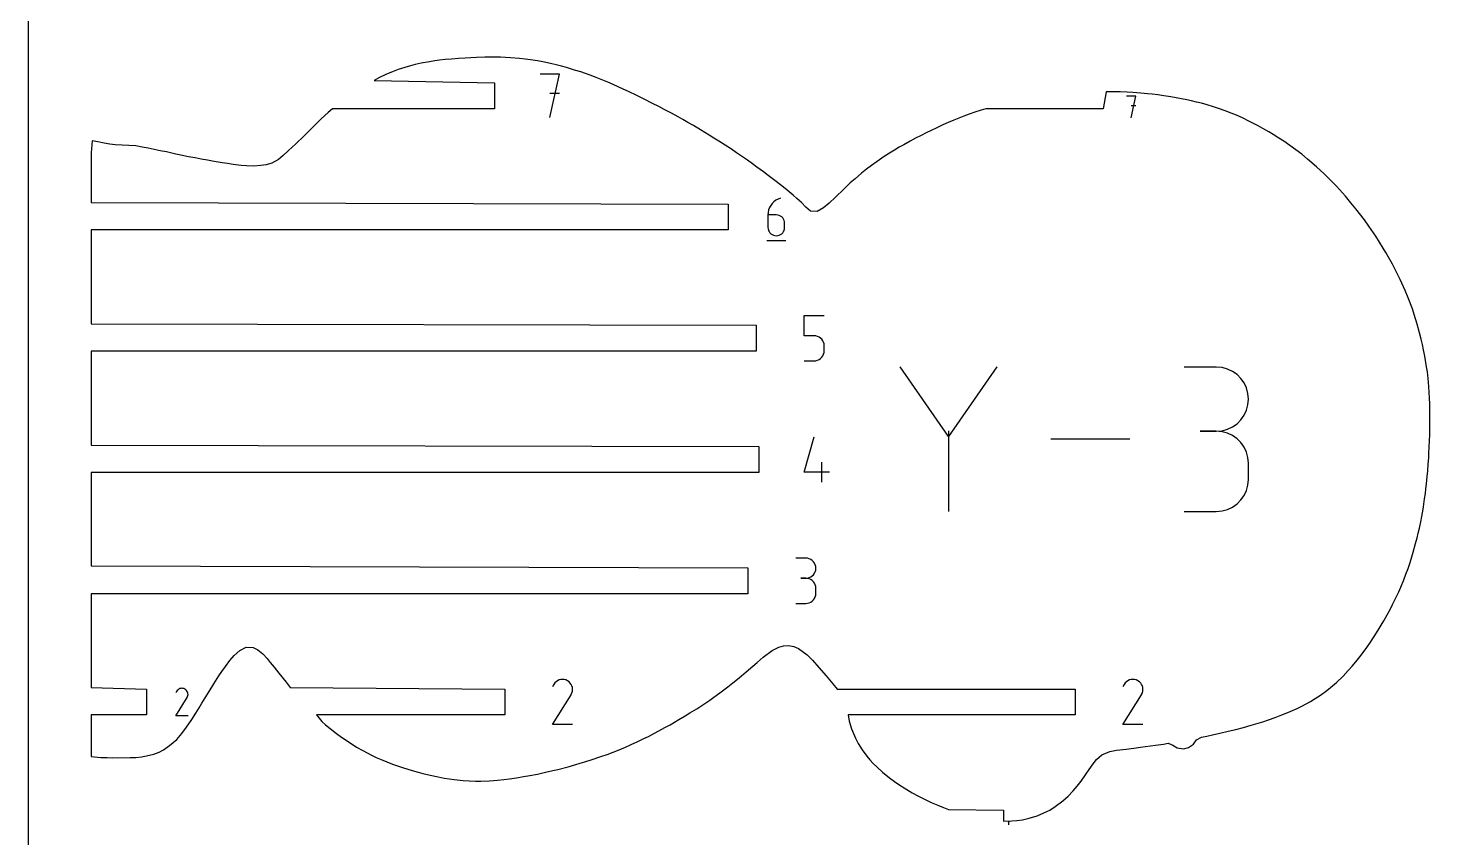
# Model space of a CAD drawing. Extents: x 0 to 600, y 0 to 900.
# Drawn here: x 0 to 148.6, y 107.9 to 193.8 of the extents above; entities that cross this region are included whole.
import ezdxf

# ---------------------------------------------------------------- set-up
doc = ezdxf.new("R2010")
doc.units = 0

msp = doc.modelspace()

# ---------------------------------------------------------------- linework, layer by layer
at = {"layer": 'annotation', "color": 1}
for p, q in [((56.324601, 188.912921), (54.280385, 188.912921)), ((55.302637, 184.315958), (56.324601, 188.912921)), ((56.324601, 186.865822), (55.302637, 186.865822)), ((117.404295, 186.551695), (116.392846, 186.551695)), ((116.898642, 184.277184), (117.404295, 186.551695)), ((117.404295, 185.53882), (116.898642, 185.53882)), ((79.043017, 175.37076), (78.859095, 175.186056)), ((79.252628, 175.528829), (79.043017, 175.37076)), ((79.485536, 175.657053), (79.252628, 175.528829)), ((79.739351, 175.752218), (79.485536, 175.657053)), ((79.739351, 175.752218), (79.739351, 175.752218)), ((78.428104, 174.245161), (78.408485, 173.975479)), ((78.408485, 173.975479), (78.408485, 172.649367)), ((79.294478, 173.975479), (78.408485, 173.975479)), ((78.485365, 174.504272), (78.428104, 174.245161)), ((78.577877, 174.7496), (78.485365, 174.504272)), ((78.703251, 174.977932), (78.577877, 174.7496)), ((78.859095, 175.186056), (78.703251, 174.977932)), ((79.453826, 173.961258), (79.294478, 173.975479)), ((79.603767, 173.920246), (79.453826, 173.961258)), ((79.741807, 173.854915), (79.603767, 173.920246)), ((79.865452, 173.767738), (79.741807, 173.854915)), ((78.408485, 172.649367), (78.408485, 172.649367)), ((78.408485, 172.649367), (78.42279, 172.489985)), ((78.42279, 172.489985), (78.46402, 172.339952)), ((78.46402, 172.339952), (78.529652, 172.201779)), ((79.972209, 173.661189), (79.865452, 173.767738)), ((80.059583, 173.537741), (79.972209, 173.661189)), ((80.12508, 173.399868), (80.059583, 173.537741)), ((80.059583, 172.201779), (80.12508, 172.339952)), ((80.166208, 173.250042), (80.12508, 173.399868)), ((80.12508, 172.339952), (80.166208, 172.489985)), ((80.180471, 173.090737), (80.166208, 173.250042)), ((80.166208, 172.489985), (80.180471, 172.649367)), ((80.180471, 172.649367), (80.180471, 173.090737)), ((80.180471, 173.090737), (80.180471, 173.090737)), ((78.297517, 171.263643), (80.29244, 171.263643)), ((78.529652, 172.201779), (78.61716, 172.077976)), ((78.61716, 172.077976), (78.724019, 171.971053)), ((78.724019, 171.971053), (78.847706, 171.883521)), ((78.847706, 171.883521), (78.985694, 171.817891)), ((78.985694, 171.817891), (79.13546, 171.776671)), ((79.13546, 171.776671), (79.294478, 171.762374)), ((79.294478, 171.762374), (79.453826, 171.776671)), ((79.294478, 171.762374), (79.294478, 171.762374)), ((79.453826, 171.776671), (79.603767, 171.817891)), ((79.603767, 171.817891), (79.741807, 171.883521)), ((79.741807, 171.883521), (79.865452, 171.971053)), ((79.865452, 171.971053), (79.972209, 172.077976)), ((79.972209, 172.077976), (80.059583, 172.201779)), ((82.237481, 161.162638), (82.237481, 163.300152)), ((82.237481, 163.300152), (84.369276, 163.300152)), ((83.303378, 161.162638), (82.237481, 161.162638)), ((83.494765, 161.14553), (83.303378, 161.162638)), ((83.674984, 161.09619), (83.494765, 161.14553)), ((83.841004, 161.017593), (83.674984, 161.09619)), ((83.989795, 160.912715), (83.841004, 161.017593)), ((84.118328, 160.784531), (83.989795, 160.912715)), ((84.223573, 160.636016), (84.118328, 160.784531)), ((84.302499, 160.470147), (84.223573, 160.636016)), ((84.352077, 160.289898), (84.302499, 160.470147)), ((84.118229, 158.879839), (84.223506, 159.028781)), ((84.223506, 159.028781), (84.302464, 159.195011)), ((84.302464, 159.195011), (84.352067, 159.375508)), ((84.352067, 159.375508), (84.369276, 159.567254)), ((84.369276, 160.098246), (84.352077, 160.289898)), ((84.369276, 159.567254), (84.369276, 160.098246)), ((84.369276, 160.098246), (84.369276, 160.098246)), ((82.237481, 158.500152), (83.303378, 158.500152)), ((83.303378, 158.500152), (83.494686, 158.517353)), ((83.303378, 158.500152), (83.303378, 158.500152)), ((83.494686, 158.517353), (83.674863, 158.566942)), ((83.674863, 158.566942), (83.84087, 158.6459)), ((83.84087, 158.6459), (83.989672, 158.751205)), ((83.989672, 158.751205), (84.118229, 158.879839)), ((97.536905, 150.470858), (92.424954, 157.863436)), ((102.647895, 157.863436), (97.536905, 150.470858)), ((125.9251, 157.845176), (122.521938, 157.845176)), ((126.537167, 157.790238), (125.9251, 157.845176)), ((127.113101, 157.631915), (126.537167, 157.790238)), ((127.643322, 157.379945), (127.113101, 157.631915)), ((128.118252, 157.044065), (127.643322, 157.379945)), ((128.528311, 156.634012), (128.118252, 157.044065)), ((128.863921, 156.159524), (128.528311, 156.634012)), ((129.115502, 155.630338), (128.863921, 156.159524)), ((129.273476, 155.05619), (129.115502, 155.630338)), ((129.328262, 154.446819), (129.273476, 155.05619)), ((128.863921, 152.727352), (129.115502, 153.258212)), ((129.115502, 153.258212), (129.273476, 153.834588)), ((129.273476, 153.834588), (129.328262, 154.446819)), ((129.328262, 154.446819), (129.328262, 154.446819)), ((127.643322, 151.504439), (128.118252, 151.840807)), ((128.118252, 151.840807), (128.528311, 152.251664)), ((128.528311, 152.251664), (128.863921, 152.727352)), ((82.254763, 146.71011), (83.319156, 150.443009)), ((97.536905, 151.065762), (97.536905, 142.537194)), ((116.776399, 150.200315), (108.396798, 150.200315)), ((125.9251, 151.038852), (124.221116, 151.038852)), ((124.221116, 151.038852), (125.9251, 151.038852)), ((125.9251, 151.038852), (126.537167, 151.093803)), ((126.537167, 150.983914), (125.9251, 151.038852)), ((125.9251, 151.038852), (125.9251, 151.038852)), ((126.537167, 151.093803), (127.113101, 151.252218)), ((127.113101, 150.825591), (126.537167, 150.983914)), ((127.113101, 151.252218), (127.643322, 151.504439)), ((127.643322, 150.573621), (127.113101, 150.825591)), ((128.118252, 150.237741), (127.643322, 150.573621)), ((128.528311, 149.827688), (128.118252, 150.237741)), ((128.863921, 149.3532), (128.528311, 149.827688)), ((129.115502, 148.824014), (128.863921, 149.3532)), ((129.273476, 148.249866), (129.115502, 148.824014)), ((84.121062, 145.643009), (84.121062, 147.774803)), ((129.328262, 147.640495), (129.273476, 148.249866)), ((129.328262, 145.936512), (129.328262, 147.640495)), ((129.328262, 147.640495), (129.328262, 147.640495)), ((84.919958, 146.71011), (82.254763, 146.71011)), ((129.273476, 145.326888), (129.328262, 145.936512)), ((128.528311, 143.748923), (128.863921, 144.22338)), ((128.863921, 144.22338), (129.115502, 144.752606)), ((129.115502, 144.752606), (129.273476, 145.326888)), ((126.537167, 142.593062), (127.113101, 142.751305)), ((127.113101, 142.751305), (127.643322, 143.003172)), ((127.643322, 143.003172), (128.118252, 143.33895)), ((128.118252, 143.33895), (128.528311, 143.748923)), ((122.521938, 142.538155), (125.9251, 142.538155)), ((125.9251, 142.538155), (126.537167, 142.593062)), ((125.9251, 142.538155), (125.9251, 142.538155)), ((82.421525, 137.580296), (81.355628, 137.580296)), ((82.613229, 137.563089), (82.421525, 137.580296)), ((82.793616, 137.513501), (82.613229, 137.563089)), ((82.959686, 137.434582), (82.793616, 137.513501)), ((83.108437, 137.329382), (82.959686, 137.434582)), ((83.236871, 137.20095), (83.108437, 137.329382)), ((83.341987, 137.052337), (83.236871, 137.20095)), ((83.420784, 136.886591), (83.341987, 137.052337)), ((83.470263, 136.706764), (83.420784, 136.886591)), ((83.487422, 136.515904), (83.470263, 136.706764)), ((82.421525, 135.448501), (81.887824, 135.448501)), ((81.887824, 135.448501), (82.421525, 135.448501)), ((82.421525, 135.448501), (82.613229, 135.465713)), ((82.613229, 135.431294), (82.421525, 135.448501)), ((82.421525, 135.448501), (82.421525, 135.448501)), ((82.613229, 135.465713), (82.793616, 135.515329)), ((82.793616, 135.381706), (82.613229, 135.431294)), ((82.793616, 135.515329), (82.959686, 135.594327)), ((82.959686, 135.302787), (82.793616, 135.381706)), ((82.959686, 135.594327), (83.108437, 135.69968)), ((83.108437, 135.197587), (82.959686, 135.302787)), ((83.108437, 135.69968), (83.236871, 135.828364)), ((83.236871, 135.069155), (83.108437, 135.197587)), ((83.236871, 135.828364), (83.341987, 135.977353)), ((83.341987, 135.977353), (83.420784, 136.143623)), ((83.420784, 136.143623), (83.470263, 136.324148)), ((83.470263, 136.324148), (83.487422, 136.515904)), ((83.487422, 136.515904), (83.487422, 136.515904)), ((83.341987, 134.920542), (83.236871, 135.069155)), ((83.420784, 134.754796), (83.341987, 134.920542)), ((83.470263, 134.574969), (83.420784, 134.754796)), ((83.487422, 134.384109), (83.470263, 134.574969)), ((83.470263, 133.659469), (83.487422, 133.850408)), ((83.487422, 133.850408), (83.487422, 134.384109)), ((83.487422, 134.384109), (83.487422, 134.384109)), ((81.355628, 132.786015), (82.421525, 132.786015)), ((82.421525, 132.786015), (82.613229, 132.803213)), ((82.421525, 132.786015), (82.421525, 132.786015)), ((82.613229, 132.803213), (82.793616, 132.852776)), ((82.793616, 132.852776), (82.959686, 132.931663)), ((82.959686, 132.931663), (83.108437, 133.036831)), ((83.108437, 133.036831), (83.236871, 133.165238)), ((83.236871, 133.165238), (83.341987, 133.313841)), ((83.341987, 133.313841), (83.420784, 133.479599)), ((83.420784, 133.479599), (83.470263, 133.659469)), ((15.747971, 123.459356), (15.663172, 123.296687)), ((15.815266, 123.554782), (15.747971, 123.459356)), ((15.896005, 123.63444), (15.815266, 123.554782)), ((15.987733, 123.697693), (15.896005, 123.63444)), ((16.087993, 123.743902), (15.987733, 123.697693)), ((16.194331, 123.772431), (16.087993, 123.743902)), ((16.30429, 123.782641), (16.194331, 123.772431)), ((16.415416, 123.773893), (16.30429, 123.782641)), ((16.525252, 123.745551), (16.415416, 123.773893)), ((16.631344, 123.696977), (16.525252, 123.745551)), ((16.726231, 123.629598), (16.631344, 123.696977)), ((16.631344, 123.696977), (16.631344, 123.696977)), ((16.805567, 123.548743), (16.726231, 123.629598)), ((16.868647, 123.456891), (16.805567, 123.548743)), ((16.914764, 123.356519), (16.868647, 123.456891)), ((16.943214, 123.250107), (16.914764, 123.356519)), ((55.713651, 124.194981), (55.573678, 123.926475)), ((55.82473, 124.352493), (55.713651, 124.194981)), ((55.958, 124.483979), (55.82473, 124.352493)), ((56.109408, 124.588387), (55.958, 124.483979)), ((56.274901, 124.664662), (56.109408, 124.588387)), ((56.450425, 124.711752), (56.274901, 124.664662)), ((56.631928, 124.728604), (56.450425, 124.711752)), ((56.815355, 124.714166), (56.631928, 124.728604)), ((56.996654, 124.667384), (56.815355, 124.714166)), ((57.171772, 124.587205), (56.996654, 124.667384)), ((57.328396, 124.475987), (57.171772, 124.587205)), ((57.171772, 124.587205), (57.171772, 124.587205)), ((57.459351, 124.342526), (57.328396, 124.475987)), ((57.563472, 124.190912), (57.459351, 124.342526)), ((57.639594, 124.025236), (57.563472, 124.190912)), ((57.686554, 123.849588), (57.639594, 124.025236)), ((57.640815, 123.303716), (57.688329, 123.484737)), ((57.703187, 123.668058), (57.686554, 123.849588)), ((57.688329, 123.484737), (57.703187, 123.668058)), ((116.162026, 124.194981), (116.022054, 123.926475)), ((116.273106, 124.352493), (116.162026, 124.194981)), ((116.406376, 124.483979), (116.273106, 124.352493)), ((116.557784, 124.588387), (116.406376, 124.483979)), ((116.723277, 124.664662), (116.557784, 124.588387)), ((116.898801, 124.711752), (116.723277, 124.664662)), ((117.080303, 124.728604), (116.898801, 124.711752)), ((117.26373, 124.714166), (117.080303, 124.728604)), ((117.445029, 124.667384), (117.26373, 124.714166)), ((117.620147, 124.587205), (117.445029, 124.667384)), ((117.776771, 124.475987), (117.620147, 124.587205)), ((117.620147, 124.587205), (117.620147, 124.587205)), ((117.907726, 124.342526), (117.776771, 124.475987)), ((118.011847, 124.190912), (117.907726, 124.342526)), ((118.08797, 124.025236), (118.011847, 124.190912)), ((118.13493, 123.849588), (118.08797, 124.025236)), ((118.08919, 123.303716), (118.136705, 123.484737)), ((118.151563, 123.668058), (118.13493, 123.849588)), ((118.136705, 123.484737), (118.151563, 123.668058)), ((15.661348, 120.874707), (16.85474, 122.795915)), ((16.85474, 122.795915), (16.856167, 122.79768)), ((16.85474, 122.795915), (16.85474, 122.795915)), ((16.856167, 122.79768), (16.857535, 122.799461)), ((16.857535, 122.799461), (16.858853, 122.801271)), ((16.858853, 122.801271), (16.860131, 122.803126)), ((16.860131, 122.803126), (16.861378, 122.805042)), ((16.861378, 122.805042), (16.862602, 122.807032)), ((16.862602, 122.807032), (16.863812, 122.809113)), ((16.863812, 122.809113), (16.865018, 122.811299)), ((16.865018, 122.811299), (16.866229, 122.813604)), ((16.866229, 122.813604), (16.915504, 122.919402)), ((16.866229, 122.813604), (16.866229, 122.813604)), ((16.915504, 122.919402), (16.944289, 123.02907)), ((16.953291, 123.140131), (16.943214, 123.250107)), ((16.944289, 123.02907), (16.953291, 123.140131)), ((55.570668, 119.928682), (57.540516, 123.099885)), ((57.540516, 123.099885), (57.542871, 123.102799)), ((57.540516, 123.099885), (57.540516, 123.099885)), ((57.542871, 123.102799), (57.545129, 123.105738)), ((57.545129, 123.105738), (57.547306, 123.108726)), ((57.547306, 123.108726), (57.549415, 123.111789)), ((57.549415, 123.111789), (57.551473, 123.11495)), ((57.551473, 123.11495), (57.553493, 123.118236)), ((57.553493, 123.118236), (57.555491, 123.12167)), ((57.555491, 123.12167), (57.557482, 123.125278)), ((57.557482, 123.125278), (57.55948, 123.129084)), ((57.55948, 123.129084), (57.640815, 123.303716)), ((57.55948, 123.129084), (57.55948, 123.129084)), ((116.019044, 119.928682), (117.988892, 123.099885)), ((117.988892, 123.099885), (117.991247, 123.102799)), ((117.988892, 123.099885), (117.988892, 123.099885)), ((117.991247, 123.102799), (117.993505, 123.105738)), ((117.993505, 123.105738), (117.995681, 123.108726)), ((117.995681, 123.108726), (117.997791, 123.111789)), ((117.997791, 123.111789), (117.999848, 123.11495)), ((117.999848, 123.11495), (118.001869, 123.118236)), ((118.001869, 123.118236), (118.003867, 123.12167)), ((118.003867, 123.12167), (118.005858, 123.125278)), ((118.005858, 123.125278), (118.007856, 123.129084)), ((118.007856, 123.129084), (118.08919, 123.303716)), ((118.007856, 123.129084), (118.007856, 123.129084)), ((16.952852, 120.874707), (15.661348, 120.874707)), ((57.702463, 119.928682), (55.570668, 119.928682)), ((118.150838, 119.928682), (116.019044, 119.928682)), ((103.952221, 109.643423), (103.875814, 109.566995)), ((103.952221, 109.299732), (103.952221, 109.643423))]:
    msp.add_line(p, q, dxfattribs=at)
at = {"layer": 'boundary', "color": 5}
for p, q in [((42.538454, 190.217483), (41.645774, 190.052746)), ((43.103862, 190.305819), (42.538454, 190.217483)), ((43.615984, 190.370564), (43.103862, 190.305819)), ((44.218792, 190.440218), (43.615984, 190.370564)), ((44.858628, 190.500582), (44.218792, 190.440218)), ((45.631575, 190.563509), (44.858628, 190.500582)), ((46.326125, 190.610842), (45.631575, 190.563509)), ((46.923876, 190.643823), (46.326125, 190.610842)), ((47.528081, 190.6712), (46.923876, 190.643823)), ((48.410795, 190.69565), (47.528081, 190.6712)), ((48.941612, 190.703505), (48.410795, 190.69565)), ((49.47046, 190.702234), (48.941612, 190.703505)), ((50.050215, 190.692441), (49.47046, 190.702234)), ((50.584241, 190.674778), (50.050215, 190.692441)), ((51.127033, 190.645634), (50.584241, 190.674778)), ((52.079146, 190.568955), (51.127033, 190.645634)), ((52.690768, 190.500747), (52.079146, 190.568955)), ((53.255919, 190.424947), (52.690768, 190.500747)), ((54.002709, 190.301456), (53.255919, 190.424947)), ((54.551752, 190.201421), (54.002709, 190.301456)), ((55.364879, 190.024896), (54.551752, 190.201421)), ((37.907154, 188.850067), (37.234573, 188.535134)), ((38.690836, 189.180716), (37.907154, 188.850067)), ((39.227065, 189.380178), (38.690836, 189.180716)), ((39.934305, 189.610575), (39.227065, 189.380178)), ((40.541313, 189.787682), (39.934305, 189.610575)), ((41.040475, 189.916494), (40.541313, 189.787682)), ((41.645774, 190.052746), (41.040475, 189.916494)), ((55.973173, 189.883483), (55.364879, 190.024896)), ((56.53262, 189.737141), (55.973173, 189.883483)), ((57.072993, 189.592257), (56.53262, 189.737141)), ((57.914577, 189.339308), (57.072993, 189.592257)), ((58.566294, 189.133294), (57.914577, 189.339308)), ((59.061344, 188.965085), (58.566294, 189.133294)), ((59.555299, 188.791429), (59.061344, 188.965085)), ((60.217597, 188.543215), (59.555299, 188.791429)), ((37.234573, 188.535134), (36.665218, 188.242827)), ((36.665218, 188.242827), (49.430011, 187.98744)), ((49.430011, 187.98744), (49.430011, 185.24144)), ((60.90971, 188.269285), (60.217597, 188.543215)), ((61.455891, 188.039959), (60.90971, 188.269285)), ((62.020118, 187.793764), (61.455891, 188.039959)), ((62.551348, 187.55302), (62.020118, 187.793764)), ((63.075673, 187.313667), (62.551348, 187.55302)), ((63.640015, 187.049714), (63.075673, 187.313667)), ((64.503893, 186.637766), (63.640015, 187.049714)), ((65.279143, 186.257668), (64.503893, 186.637766)), ((66.180994, 185.807243), (65.279143, 186.257668)), ((66.834087, 185.470548), (66.180994, 185.807243)), ((114.234814, 187.029294), (113.928787, 185.24144)), ((114.936314, 187.034374), (114.234814, 187.029294)), ((115.736958, 187.016476), (114.936314, 187.034374)), ((116.479765, 186.987992), (115.736958, 187.016476)), ((117.092775, 186.952903), (116.479765, 186.987992)), ((117.928189, 186.888631), (117.092775, 186.952903)), ((118.615507, 186.824179), (117.928189, 186.888631)), ((119.13463, 186.767597), (118.615507, 186.824179)), ((119.739873, 186.693347), (119.13463, 186.767597)), ((120.37548, 186.60648), (119.739873, 186.693347)), ((121.096948, 186.496033), (120.37548, 186.60648)), ((121.669963, 186.397872), (121.096948, 186.496033)), ((122.226575, 186.295942), (121.669963, 186.397872)), ((122.782421, 186.182998), (122.226575, 186.295942)), ((123.293092, 186.071714), (122.782421, 186.182998)), ((123.809274, 185.948127), (123.293092, 186.071714)), ((124.339212, 185.809974), (123.809274, 185.948127)), ((124.936892, 185.647398), (124.339212, 185.809974)), ((31.787796, 184.823743), (31.070702, 184.154496)), ((32.25841, 185.24144), (31.787796, 184.823743)), ((49.430011, 185.24144), (32.25841, 185.24144)), ((67.406242, 185.169173), (66.834087, 185.470548)), ((68.185228, 184.751335), (67.406242, 185.169173)), ((68.877789, 184.372605), (68.185228, 184.751335)), ((69.393912, 184.08406), (68.877789, 184.372605)), ((98.650543, 184.247598), (98.119768, 184.03176)), ((99.151077, 184.440422), (98.650543, 184.247598)), ((99.724487, 184.653241), (99.151077, 184.440422)), ((100.324106, 184.864079), (99.724487, 184.653241)), ((101.010523, 185.09144), (100.324106, 184.864079)), ((101.50221, 185.241439), (101.010523, 185.09144)), ((113.928787, 185.24144), (101.50221, 185.241439)), ((125.609475, 185.444132), (124.936892, 185.647398)), ((126.171528, 185.263382), (125.609475, 185.444132)), ((126.862085, 185.02112), (126.171528, 185.263382)), ((127.48295, 184.778773), (126.862085, 185.02112)), ((128.052987, 184.54043), (127.48295, 184.778773)), ((128.751748, 184.226508), (128.052987, 184.54043)), ((129.303662, 183.959501), (128.751748, 184.226508)), ((29.680354, 182.783427), (29.253191, 182.372519)), ((30.434754, 183.525115), (29.680354, 182.783427)), ((31.070702, 184.154496), (30.434754, 183.525115)), ((69.921155, 183.785045), (69.393912, 184.08406)), ((70.510392, 183.446714), (69.921155, 183.785045)), ((71.269849, 182.997829), (70.510392, 183.446714)), ((72.181104, 182.446474), (71.269849, 182.997829)), ((95.704221, 182.942944), (95.180588, 182.686186)), ((96.295542, 183.224287), (95.704221, 182.942944)), ((96.954557, 183.525674), (96.295542, 183.224287)), ((97.495177, 183.76607), (96.954557, 183.525674)), ((98.119768, 184.03176), (97.495177, 183.76607)), ((129.794696, 183.709516), (129.303662, 183.959501)), ((130.356573, 183.410686), (129.794696, 183.709516)), ((130.868706, 183.128925), (130.356573, 183.410686)), ((131.473462, 182.77755), (130.868706, 183.128925)), ((131.950556, 182.488858), (131.473462, 182.77755)), ((6.805992, 181.825452), (6.681428, 180.557242)), ((7.38242, 181.719054), (6.805992, 181.825452)), ((8.074223, 181.601844), (7.38242, 181.719054)), ((8.663705, 181.493661), (8.074223, 181.601844)), ((9.243576, 181.394561), (8.663705, 181.493661)), ((11.418849, 181.295681), (9.243576, 181.394561)), ((12.11028, 181.17783), (11.418849, 181.295681)), ((28.361056, 181.530434), (27.595047, 180.79729)), ((29.253191, 182.372519), (28.361056, 181.530434)), ((72.690074, 182.129821), (72.181104, 182.446474)), ((73.214315, 181.79516), (72.690074, 182.129821)), ((73.892495, 181.360023), (73.214315, 181.79516)), ((74.543478, 180.93183), (73.892495, 181.360023)), ((92.810601, 181.421892), (92.326502, 181.14452)), ((93.488275, 181.800792), (92.810601, 181.421892)), ((94.04485, 182.10066), (93.488275, 181.800792)), ((94.631293, 182.408493), (94.04485, 182.10066)), ((95.180588, 182.686186), (94.631293, 182.408493)), ((132.55359, 182.114952), (131.950556, 182.488858)), ((133.069089, 181.782695), (132.55359, 182.114952)), ((133.722647, 181.342759), (133.069089, 181.782695)), ((134.9889, 180.403903), (133.722647, 181.342759)), ((6.681428, 180.557242), (6.681542, 178.769814)), ((12.725557, 181.059036), (12.11028, 181.17783)), ((13.372877, 180.923113), (12.725557, 181.059036)), ((14.008022, 180.785902), (13.372877, 180.923113)), ((14.655954, 180.649362), (14.008022, 180.785902)), ((15.670815, 180.435716), (14.655954, 180.649362)), ((16.188486, 180.32543), (15.670815, 180.435716)), ((17.018547, 180.151656), (16.188486, 180.32543)), ((17.709511, 180.012144), (17.018547, 180.151656)), ((18.356731, 179.886994), (17.709511, 180.012144)), ((19.02859, 179.769149), (18.356731, 179.886994)), ((19.709131, 179.655972), (19.02859, 179.769149)), ((26.53332, 179.854122), (25.834781, 179.481427)), ((27.03185, 180.262619), (26.53332, 179.854122)), ((27.595047, 180.79729), (27.03185, 180.262619)), ((75.072519, 180.57703), (74.543478, 180.93183)), ((75.621382, 180.200298), (75.072519, 180.57703)), ((76.237149, 179.772609), (75.621382, 180.200298)), ((76.766583, 179.396894), (76.237149, 179.772609)), ((90.740632, 180.161496), (89.97748, 179.645829)), ((91.286573, 180.508702), (90.740632, 180.161496)), ((91.823772, 180.839803), (91.286573, 180.508702)), ((92.326502, 181.14452), (91.823772, 180.839803)), ((135.599087, 179.900351), (134.9889, 180.403903)), ((136.526701, 179.091784), (135.599087, 179.900351)), ((6.681542, 178.769814), (6.681542, 177.388582)), ((20.568611, 179.514176), (19.709131, 179.655972)), ((21.12017, 179.42181), (20.568611, 179.514176)), ((21.751559, 179.326493), (21.12017, 179.42181)), ((22.576857, 179.230783), (21.751559, 179.326493)), ((23.161775, 179.195881), (22.576857, 179.230783)), ((23.911269, 179.163608), (23.161775, 179.195881)), ((24.667944, 179.205229), (23.911269, 179.163608)), ((25.250181, 179.296996), (24.667944, 179.205229)), ((25.834781, 179.481427), (25.250181, 179.296996)), ((77.239417, 179.053156), (76.766583, 179.396894)), ((77.950577, 178.529141), (77.239417, 179.053156)), ((78.428546, 178.169986), (77.950577, 178.529141)), ((88.311581, 178.38867), (87.636108, 177.815178)), ((88.846328, 178.811301), (88.311581, 178.38867)), ((89.384333, 179.214298), (88.846328, 178.811301)), ((89.97748, 179.645829), (89.384333, 179.214298)), ((137.338975, 178.33372), (136.526701, 179.091784)), ((138.645669, 177.011483), (137.338975, 178.33372)), ((6.681542, 177.388582), (6.681542, 176.458605)), ((78.994473, 177.736463), (78.428546, 178.169986)), ((79.874701, 177.047336), (78.994473, 177.736463)), ((80.450206, 176.585621), (79.874701, 177.047336)), ((87.135403, 177.365529), (86.436088, 176.705874)), ((87.636108, 177.815178), (87.135403, 177.365529)), ((139.59594, 175.960256), (138.645669, 177.011483)), ((6.681542, 176.458605), (6.681542, 175.280294)), ((81.080412, 176.07022), (80.450206, 176.585621)), ((81.474403, 175.728618), (81.080412, 176.07022)), ((81.953675, 175.27973), (81.474403, 175.728618)), ((85.583587, 175.864128), (84.892505, 175.208736)), ((86.436088, 176.705874), (85.583587, 175.864128)), ((140.17657, 175.267494), (139.59594, 175.960256)), ((6.681542, 175.280294), (74.180673, 175.130296)), ((74.180673, 175.130296), (74.180673, 172.384296)), ((82.419033, 174.792858), (81.953675, 175.27973)), ((82.917557, 174.376992), (82.419033, 174.792858)), ((83.620415, 174.328738), (82.917557, 174.376992)), ((84.298925, 174.715814), (83.620415, 174.328738)), ((84.892505, 175.208736), (84.298925, 174.715814)), ((140.716697, 174.609742), (140.17657, 175.267494)), ((141.614483, 173.443812), (140.716697, 174.609742)), ((6.691842, 172.384296), (6.681542, 171.67356)), ((74.180673, 172.384296), (6.691842, 172.384296)), ((142.09085, 172.78038), (141.614483, 173.443812)), ((142.825417, 171.709321), (142.09085, 172.78038)), ((6.681542, 171.67356), (6.681542, 169.789311)), ((143.607881, 170.460366), (142.825417, 171.709321)), ((6.681542, 169.789311), (6.681542, 167.72644)), ((143.894978, 169.977459), (143.607881, 170.460366)), ((144.589465, 168.748257), (143.894978, 169.977459)), ((145.01118, 167.901981), (144.589465, 168.748257)), ((145.409564, 167.12253), (145.01118, 167.901981)), ((6.681542, 167.72644), (6.681542, 165.9975)), ((145.928923, 165.967451), (145.409564, 167.12253)), ((6.681542, 165.9975), (6.681542, 163.693107)), ((146.251026, 165.184627), (145.928923, 165.967451)), ((146.699769, 164.006709), (146.251026, 165.184627)), ((6.681542, 163.693107), (6.681542, 162.42315)), ((146.89543, 163.417231), (146.699769, 164.006709)), ((6.681542, 162.42315), (77.176981, 162.273152)), ((77.176981, 162.273152), (77.17698, 159.527152)), ((147.218599, 162.376007), (146.89543, 163.417231)), ((147.468906, 161.471923), (147.218599, 162.376007)), ((147.642322, 160.796854), (147.468906, 161.471923)), ((147.770261, 160.252685), (147.642322, 160.796854)), ((6.691842, 159.527152), (6.681542, 155.94118)), ((77.17698, 159.527152), (6.691842, 159.527152)), ((147.895556, 159.67943), (147.770261, 160.252685)), ((148.03071, 159.000202), (147.895556, 159.67943)), ((148.21447, 157.8852), (148.03071, 159.000202)), ((148.289757, 157.336172), (148.21447, 157.8852)), ((148.372666, 156.617385), (148.289757, 157.336172)), ((148.442314, 155.771469), (148.372666, 156.617385)), ((6.681542, 155.94118), (6.681542, 154.611117)), ((6.681542, 154.611117), (6.681542, 151.690013)), ((148.488232, 155.145259), (148.442314, 155.771469)), ((148.521562, 154.565506), (148.488232, 155.145259)), ((148.545149, 153.903966), (148.521562, 154.565506)), ((148.559212, 153.1537), (148.545149, 153.903966)), ((148.563791, 152.58175), (148.559212, 153.1537)), ((6.681542, 151.690013), (6.681542, 149.566006)), ((148.552658, 151.312388), (148.561217, 151.989387)), ((148.561217, 151.989387), (148.563791, 152.58175)), ((148.491021, 149.340232), (148.519374, 150.067724)), ((148.519374, 150.067724), (148.536192, 150.61614)), ((148.536192, 150.61614), (148.552658, 151.312388)), ((6.681542, 149.566006), (77.460963, 149.416009)), ((77.460963, 149.416009), (77.460963, 146.670009)), ((148.431947, 148.214418), (148.461195, 148.727312)), ((148.461195, 148.727312), (148.491021, 149.340232)), ((148.331657, 146.826085), (148.386103, 147.531008)), ((148.386103, 147.531008), (148.431947, 148.214418)), ((6.691842, 146.670008), (6.681542, 146.062607)), ((6.681542, 146.062607), (6.681542, 140.740359)), ((77.460963, 146.670009), (6.691842, 146.670008)), ((148.199262, 145.458936), (148.276819, 146.230794)), ((148.276819, 146.230794), (148.331657, 146.826085)), ((147.996099, 143.863486), (148.073695, 144.435666)), ((148.073695, 144.435666), (148.138758, 144.941584)), ((148.138758, 144.941584), (148.199262, 145.458936)), ((147.691193, 141.994076), (147.827003, 142.760754)), ((147.827003, 142.760754), (147.911707, 143.294312)), ((147.911707, 143.294312), (147.996099, 143.863486)), ((147.445769, 140.762425), (147.585952, 141.446373)), ((147.585952, 141.446373), (147.691193, 141.994076)), ((6.681542, 140.740359), (6.681542, 137.662026)), ((147.047339, 139.117949), (147.204412, 139.731532)), ((147.204412, 139.731532), (147.325172, 140.227745)), ((147.325172, 140.227745), (147.445769, 140.762425)), ((146.640432, 137.708608), (146.791011, 138.205427)), ((146.791011, 138.205427), (147.047339, 139.117949)), ((6.681542, 137.662026), (6.681542, 136.774263)), ((6.681542, 136.774263), (76.295127, 136.558865)), ((146.241563, 136.50156), (146.453116, 137.122807)), ((146.453116, 137.122807), (146.640432, 137.708608)), ((76.295127, 136.558865), (76.295127, 133.812865)), ((145.461656, 134.49686), (145.788387, 135.292143)), ((145.788387, 135.292143), (146.016685, 135.885491)), ((146.016685, 135.885491), (146.241563, 136.50156)), ((6.691842, 133.812865), (6.681542, 132.404043)), ((76.295127, 133.812865), (6.691842, 133.812865)), ((144.94571, 133.359559), (145.251856, 134.020924)), ((145.251856, 134.020924), (145.461656, 134.49686)), ((6.681542, 132.404043), (6.681542, 131.5146)), ((144.3368, 132.145053), (144.607933, 132.673833)), ((144.607933, 132.673833), (144.94571, 133.359559)), ((6.681542, 131.5146), (6.681542, 129.257992)), ((143.401529, 130.475921), (143.668156, 130.929775)), ((143.668156, 130.929775), (144.031585, 131.578581)), ((144.031585, 131.578581), (144.3368, 132.145053)), ((6.681542, 129.257992), (6.681542, 128.698506)), ((142.257154, 128.672776), (142.649106, 129.263236)), ((142.649106, 129.263236), (143.087062, 129.953402)), ((143.087062, 129.953402), (143.401529, 130.475921)), ((6.681542, 128.698506), (6.681542, 127.585005)), ((21.851555, 127.266783), (22.427783, 127.786787)), ((22.427783, 127.786787), (23.118954, 128.146918)), ((23.118954, 128.146918), (23.866266, 128.094601)), ((23.866266, 128.094601), (24.358281, 127.860981)), ((24.358281, 127.860981), (24.866352, 127.449774)), ((77.910606, 127.088625), (78.872579, 127.777595)), ((78.872579, 127.777595), (79.578844, 128.133448)), ((79.578844, 128.133448), (80.071158, 128.270124)), ((80.071158, 128.270124), (80.58721, 128.312041)), ((80.58721, 128.312041), (81.138946, 128.218706)), ((81.138946, 128.218706), (81.650276, 128.009026)), ((81.650276, 128.009026), (82.577468, 127.326386)), ((141.491573, 127.589837), (141.871039, 128.108463)), ((141.871039, 128.108463), (142.257154, 128.672776)), ((6.681542, 127.585005), (6.681542, 126.876513)), ((6.681542, 126.876513), (6.681542, 125.483091)), ((20.908672, 126.093575), (21.390733, 126.730742)), ((21.390733, 126.730742), (21.851555, 127.266783)), ((24.866352, 127.449774), (25.349369, 126.946425)), ((25.349369, 126.946425), (25.664982, 126.531709)), ((25.664982, 126.531709), (26.074085, 126.004539)), ((76.790584, 126.123411), (77.254684, 126.524327)), ((77.254684, 126.524327), (77.910606, 127.088625)), ((82.577468, 127.326386), (83.14319, 126.764866)), ((83.14319, 126.764866), (83.818513, 125.991085)), ((140.312268, 126.110749), (140.717959, 126.593763)), ((140.717959, 126.593763), (141.123896, 127.104557)), ((141.123896, 127.104557), (141.491573, 127.589837)), ((6.681542, 125.483091), (6.681542, 123.851721)), ((19.675733, 124.237439), (20.215931, 125.085864)), ((20.215931, 125.085864), (20.544699, 125.578259)), ((20.544699, 125.578259), (20.908672, 126.093575)), ((26.074085, 126.004539), (26.564144, 125.402306)), ((26.564144, 125.402306), (27.339755, 124.439299)), ((74.689363, 124.364622), (75.355203, 124.907268)), ((75.355203, 124.907268), (76.106376, 125.533986)), ((76.106376, 125.533986), (76.790584, 126.123411)), ((83.818513, 125.991085), (84.579904, 125.089008)), ((84.579904, 125.089008), (85.267657, 124.270518)), ((138.674064, 124.410088), (139.351551, 125.062285)), ((139.351551, 125.062285), (139.911937, 125.662019)), ((139.911937, 125.662019), (140.312268, 126.110749)), ((6.681542, 123.851721), (12.545489, 123.701721)), ((12.545489, 123.701721), (12.545489, 120.955721)), ((18.770077, 122.754882), (19.194454, 123.457286)), ((19.194454, 123.457286), (19.675733, 124.237439)), ((27.339755, 124.439299), (27.782578, 123.875911)), ((27.782578, 123.875911), (50.510167, 123.701721)), ((50.510167, 123.701721), (50.510167, 120.955721)), ((72.690502, 122.850936), (73.326397, 123.310269)), ((73.326397, 123.310269), (74.155033, 123.939914)), ((74.155033, 123.939914), (74.689363, 124.364622)), ((85.267657, 124.270518), (85.727454, 123.701721)), ((85.727454, 123.701721), (110.958543, 123.701721)), ((110.958543, 123.701721), (110.958543, 120.955721)), ((136.951522, 123.046846), (137.626273, 123.537238)), ((137.626273, 123.537238), (138.03894, 123.860885)), ((138.03894, 123.860885), (138.674064, 124.410088)), ((18.139638, 121.702309), (18.431904, 122.19207)), ((18.431904, 122.19207), (18.770077, 122.754882)), ((70.869366, 121.617713), (71.710985, 122.168519)), ((71.710985, 122.168519), (72.249283, 122.538135)), ((72.249283, 122.538135), (72.690502, 122.850936)), ((134.491222, 121.645819), (134.986252, 121.889907)), ((134.986252, 121.889907), (135.895143, 122.3821)), ((135.895143, 122.3821), (136.40455, 122.68986)), ((136.40455, 122.68986), (136.951522, 123.046846)), ((6.691842, 120.955721), (6.681542, 119.60217)), ((12.545489, 120.955721), (6.691842, 120.955721)), ((16.803013, 119.6573), (17.370432, 120.469849)), ((17.370432, 120.469849), (17.790094, 121.127819)), ((17.790094, 121.127819), (18.139638, 121.702309)), ((50.510167, 120.955721), (30.567374, 120.955721)), ((30.567374, 120.955721), (31.126398, 120.273974)), ((68.037956, 119.924848), (68.978732, 120.4623)), ((68.978732, 120.4623), (69.643986, 120.85639)), ((69.643986, 120.85639), (70.147454, 121.163257)), ((70.147454, 121.163257), (70.869366, 121.617713)), ((110.958543, 120.955721), (86.916031, 120.955721)), ((86.916031, 120.955721), (87.033658, 120.292029)), ((130.841014, 120.241496), (131.467656, 120.450361)), ((131.467656, 120.450361), (132.174263, 120.696936)), ((132.174263, 120.696936), (132.867153, 120.953699)), ((132.867153, 120.953699), (133.500377, 121.207626)), ((133.500377, 121.207626), (134.011101, 121.427483)), ((134.011101, 121.427483), (134.491222, 121.645819)), ((6.681542, 119.60217), (6.681538, 118.393137)), ((15.755161, 118.36793), (16.305654, 118.993962)), ((16.305654, 118.993962), (16.803013, 119.6573)), ((31.126398, 120.273974), (31.53411, 119.919494)), ((31.53411, 119.919494), (31.999638, 119.527755)), ((31.999638, 119.527755), (32.694853, 118.980311)), ((32.694853, 118.980311), (33.217766, 118.593485)), ((65.740447, 118.687814), (66.380575, 119.020485)), ((66.380575, 119.020485), (66.856177, 119.273479)), ((66.856177, 119.273479), (67.493035, 119.621227)), ((67.493035, 119.621227), (68.037956, 119.924848)), ((87.033658, 120.292029), (87.275284, 119.494175)), ((87.275284, 119.494175), (87.692217, 118.495634)), ((125.527638, 118.837642), (126.312082, 119.015234)), ((126.312082, 119.015234), (127.195567, 119.224302)), ((127.195567, 119.224302), (128.008619, 119.429824)), ((128.008619, 119.429824), (128.788227, 119.637576)), ((128.788227, 119.637576), (129.625157, 119.87372)), ((129.625157, 119.87372), (130.841014, 120.241496)), ((6.681538, 118.393137), (6.681542, 117.691413)), ((6.681542, 117.691413), (6.684144, 117.079805)), ((14.354582, 117.256447), (15.005726, 117.702954)), ((15.005726, 117.702954), (15.755161, 118.36793)), ((33.217766, 118.593485), (34.017564, 118.052058)), ((34.017564, 118.052058), (34.816722, 117.554713)), ((34.816722, 117.554713), (35.490155, 117.170726)), ((62.468166, 117.203108), (63.305295, 117.545268)), ((63.305295, 117.545268), (63.926733, 117.81717)), ((63.926733, 117.81717), (64.637703, 118.142358)), ((64.637703, 118.142358), (65.249406, 118.441791)), ((65.249406, 118.441791), (65.740447, 118.687814)), ((87.692217, 118.495634), (87.985409, 117.926048)), ((87.985409, 117.926048), (88.403144, 117.248221)), ((116.378927, 117.337309), (117.165569, 117.436242)), ((117.165569, 117.436242), (117.895809, 117.527947)), ((117.895809, 117.527947), (118.418292, 117.595288)), ((118.418292, 117.595288), (118.942635, 117.669646)), ((118.942635, 117.669646), (119.463241, 117.743114)), ((119.463241, 117.743114), (120.311056, 117.873158)), ((120.311056, 117.873158), (120.826838, 117.954115)), ((120.826838, 117.954115), (121.298852, 117.740103)), ((121.298852, 117.740103), (121.779302, 117.475068)), ((121.779302, 117.475068), (122.429694, 117.365417)), ((122.429694, 117.365417), (122.978687, 117.492717)), ((122.978687, 117.492717), (123.501746, 117.843434)), ((123.501746, 117.843434), (123.815901, 118.328388)), ((123.815901, 118.328388), (124.352316, 118.590577)), ((124.352316, 118.590577), (124.905116, 118.704645)), ((124.905116, 118.704645), (125.527638, 118.837642)), ((6.684144, 117.079805), (6.686367, 116.534412)), ((6.686367, 116.534412), (7.698615, 116.448958)), ((7.698615, 116.448958), (8.38138, 116.431275)), ((8.38138, 116.431275), (8.931403, 116.42447)), ((8.931403, 116.42447), (10.805893, 116.44173)), ((10.805893, 116.44173), (11.437651, 116.457636)), ((11.437651, 116.457636), (12.022868, 116.518907)), ((12.022868, 116.518907), (12.563565, 116.602516)), ((12.563565, 116.602516), (13.326785, 116.801667)), ((13.326785, 116.801667), (13.889097, 117.022722)), ((13.889097, 117.022722), (14.354582, 117.256447)), ((35.490155, 117.170726), (36.393992, 116.703358)), ((36.393992, 116.703358), (36.900009, 116.459618)), ((36.900009, 116.459618), (37.425401, 116.227672)), ((37.425401, 116.227672), (38.023111, 115.978359)), ((38.023111, 115.978359), (38.616371, 115.743887)), ((58.522582, 115.829043), (59.014786, 115.97918)), ((59.014786, 115.97918), (59.766434, 116.220343)), ((59.766434, 116.220343), (60.689543, 116.531769)), ((60.689543, 116.531769), (61.360796, 116.775191)), ((61.360796, 116.775191), (61.992443, 117.016035)), ((61.992443, 117.016035), (62.468166, 117.203108)), ((88.403144, 117.248221), (88.873609, 116.59202)), ((88.873609, 116.59202), (89.197682, 116.200794)), ((89.197682, 116.200794), (89.56117, 115.803891)), ((112.874575, 115.772378), (113.238733, 116.226127)), ((113.238733, 116.226127), (113.778991, 116.723287)), ((113.778991, 116.723287), (114.640942, 117.081814)), ((114.640942, 117.081814), (115.350632, 117.208361)), ((115.350632, 117.208361), (116.378927, 117.337309)), ((38.616371, 115.743887), (39.137777, 115.55485)), ((39.137777, 115.55485), (39.681791, 115.369385)), ((39.681791, 115.369385), (40.700113, 115.049627)), ((40.700113, 115.049627), (41.327522, 114.871858)), ((41.327522, 114.871858), (41.833521, 114.739752)), ((41.833521, 114.739752), (42.625545, 114.554532)), ((42.625545, 114.554532), (43.456186, 114.383056)), ((51.777765, 114.297083), (52.496624, 114.417415)), ((52.496624, 114.417415), (53.166123, 114.531718)), ((53.166123, 114.531718), (53.984433, 114.690745)), ((53.984433, 114.690745), (54.833548, 114.871729)), ((54.833548, 114.871729), (55.617963, 115.051119)), ((55.617963, 115.051119), (56.140312, 115.178627)), ((56.140312, 115.178627), (57.236394, 115.46449)), ((57.236394, 115.46449), (58.033396, 115.685199)), ((58.033396, 115.685199), (58.522582, 115.829043)), ((89.56117, 115.803891), (89.969705, 115.403209)), ((89.969705, 115.403209), (90.557392, 114.877908)), ((90.557392, 114.877908), (91.28928, 114.291309)), ((111.586934, 113.921471), (112.06716, 114.617538)), ((112.06716, 114.617538), (112.456482, 115.186224)), ((112.456482, 115.186224), (112.874575, 115.772378)), ((43.456186, 114.383056), (44.09595, 114.268738)), ((44.09595, 114.268738), (44.615407, 114.187096)), ((44.615407, 114.187096), (45.16579, 114.116056)), ((45.16579, 114.116056), (46.114076, 114.011956)), ((46.114076, 114.011956), (46.735178, 113.967215)), ((46.735178, 113.967215), (47.411898, 113.943648)), ((47.411898, 113.943648), (47.996843, 113.939362)), ((47.996843, 113.939362), (48.895234, 113.976223)), ((48.895234, 113.976223), (49.744747, 114.045999)), ((49.744747, 114.045999), (50.404834, 114.11634)), ((50.404834, 114.11634), (51.005152, 114.188885)), ((51.005152, 114.188885), (51.777765, 114.297083)), ((91.28928, 114.291309), (91.826444, 113.896004)), ((91.826444, 113.896004), (92.378995, 113.517881)), ((92.378995, 113.517881), (92.84086, 113.226443)), ((92.84086, 113.226443), (93.704273, 112.707738)), ((110.760433, 112.90062), (111.177295, 113.388302)), ((111.177295, 113.388302), (111.586934, 113.921471)), ((93.704273, 112.707738), (94.302427, 112.381481)), ((94.302427, 112.381481), (94.804312, 112.121606)), ((94.804312, 112.121606), (95.705462, 111.687825)), ((95.705462, 111.687825), (96.395887, 111.388329)), ((108.836942, 111.230107), (109.666422, 111.846978)), ((109.666422, 111.846978), (110.210962, 112.336073)), ((110.210962, 112.336073), (110.760433, 112.90062)), ((96.395887, 111.388329), (97.022515, 111.132873)), ((97.022515, 111.132873), (97.545203, 110.937664)), ((97.545203, 110.937664), (103.357435, 110.844578)), ((103.357435, 110.844578), (103.357435, 109.700359)), ((105.379276, 109.845669), (106.105099, 110.00462)), ((106.105099, 110.00462), (106.956182, 110.264548)), ((106.956182, 110.264548), (107.654463, 110.559288)), ((107.654463, 110.559288), (108.263523, 110.872997)), ((108.263523, 110.872997), (108.836942, 111.230107)), ((103.357435, 109.700359), (104.265973, 109.714158)), ((104.265973, 109.714158), (104.784038, 109.762152)), ((104.784038, 109.762152), (105.379276, 109.845669))]:
    msp.add_line(p, q, dxfattribs=at)
at = {"layer": 'frame', "color": 5}
msp.add_line((0, 900), (0, 0), dxfattribs=at)

doc.saveas('drawing.dxf')
